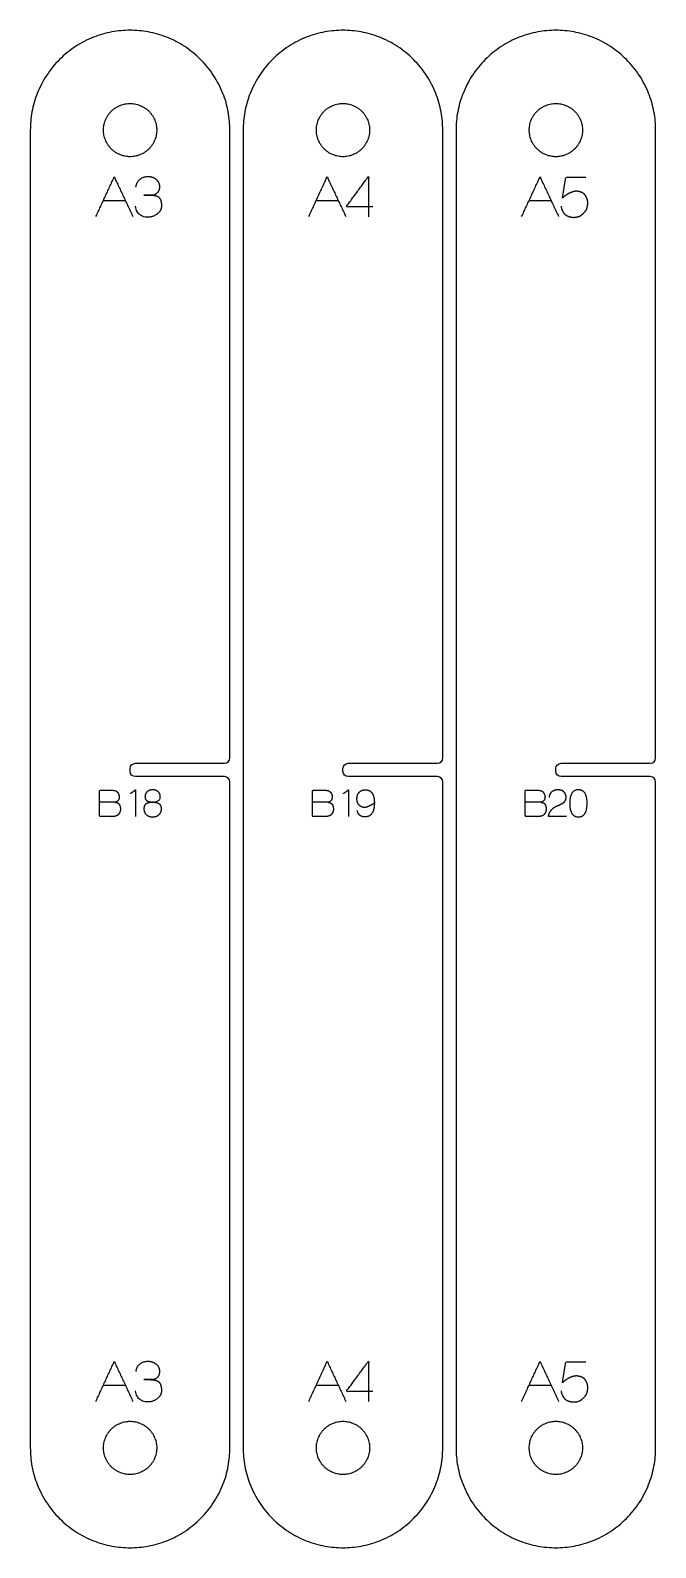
# Model space of a CAD drawing. Header units: millimetres. Extents: x 2245 to 2292, y 1484 to 1598.
import ezdxf

# ---------------------------------------------------------------- set-up
doc = ezdxf.new("R2010")
doc.units = ezdxf.units.MM
doc.layers.add('2D$cut', color=1, linetype='Continuous', true_color=0xff0000)
doc.layers.add('2D$engrave', color=18, linetype='Continuous', true_color=0x000000)

msp = doc.modelspace()

# ---------------------------------------------------------------- linework, layer by layer
at = {"layer": '2D$cut'}
for points in [[(2252.21, 1542.8), (2252.21, 1543)], [(2252.61, 1543.4), (2259.31, 1543.4)], [(2268.21, 1542.8), (2268.21, 1543)], [(2268.61, 1543.4), (2275.31, 1543.4)], [(2284.21, 1542.8), (2284.21, 1543)], [(2284.61, 1543.4), (2291.31, 1543.4)], [(2259.31, 1542.4), (2252.61, 1542.4)], [(2275.31, 1542.4), (2268.61, 1542.4)], [(2291.31, 1542.4), (2284.61, 1542.4)]]:
    msp.add_lwpolyline(points, dxfattribs=at)
at = {"layer": '2D$cut', "extrusion": (0, 0, -1)}
for centre, start, end in [((-2252.61, 1543), 0, 90), ((-2268.61, 1543), 0, 90), ((-2284.61, 1543), 0, 90), ((-2252.61, 1542.8), 270, 0), ((-2268.61, 1542.8), 270, 0), ((-2284.61, 1542.8), 270, 0)]:
    msp.add_arc(centre, 0.4, start, end, dxfattribs=at)
at = {"layer": '2D$cut'}
for centre, start, end in [((2259.31, 1543.8), 270, 0), ((2275.31, 1543.8), 270, 0), ((2291.31, 1543.8), 270, 0), ((2259.31, 1542), 0, 90), ((2275.31, 1542), 0, 90), ((2291.31, 1542), 0, 90)]:
    msp.add_arc(centre, 0.4, start, end, dxfattribs=at)
for points, weights, knots in [([(2259.71, 1590.99), (2259.71, 1598.49), (2252.21, 1598.49), (2244.71, 1598.49), (2244.71, 1590.99)], [1, 0.707106781187, 1, 0.707106781187, 1], [7.9758435, 7.9758435, 7.9758435, 8.0936532, 8.0936532, 8.211463, 8.211463, 8.211463]), ([(2275.71, 1590.99), (2275.71, 1598.49), (2268.21, 1598.49), (2260.71, 1598.49), (2260.71, 1590.99)], [1, 0.707106781187, 1, 0.707106781187, 1], [7.9758435, 7.9758435, 7.9758435, 8.0936532, 8.0936532, 8.211463, 8.211463, 8.211463]), ([(2291.71, 1590.99), (2291.71, 1598.49), (2284.21, 1598.49), (2276.71, 1598.49), (2276.71, 1590.99)], [1, 0.707106781187, 1, 0.707106781187, 1], [7.9758435, 7.9758435, 7.9758435, 8.0936532, 8.0936532, 8.211463, 8.211463, 8.211463]), ([(2254.21, 1590.99), (2254.21, 1592.99), (2252.21, 1592.99), (2250.21, 1592.99), (2250.21, 1590.99), (2250.21, 1588.99), (2252.21, 1588.99), (2254.21, 1588.99), (2254.21, 1590.99)], [1, 0.707106781187, 1, 0.707106781187, 1, 0.707106781187, 1, 0.707106781187, 1], [0, 0, 0, 3.141593, 3.141593, 6.283185, 6.283185, 9.424778, 9.424778, 12.566371, 12.566371, 12.566371]), ([(2270.21, 1590.99), (2270.21, 1592.99), (2268.21, 1592.99), (2266.21, 1592.99), (2266.21, 1590.99), (2266.21, 1588.99), (2268.21, 1588.99), (2270.21, 1588.99), (2270.21, 1590.99)], [1, 0.707106781187, 1, 0.707106781187, 1, 0.707106781187, 1, 0.707106781187, 1], [0, 0, 0, 3.141593, 3.141593, 6.283185, 6.283185, 9.424778, 9.424778, 12.566371, 12.566371, 12.566371]), ([(2286.21, 1590.99), (2286.21, 1592.99), (2284.21, 1592.99), (2282.21, 1592.99), (2282.21, 1590.99), (2282.21, 1588.99), (2284.21, 1588.99), (2286.21, 1588.99), (2286.21, 1590.99)], [1, 0.707106781187, 1, 0.707106781187, 1, 0.707106781187, 1, 0.707106781187, 1], [0, 0, 0, 3.141593, 3.141593, 6.283185, 6.283185, 9.424778, 9.424778, 12.566371, 12.566371, 12.566371]), ([(2254.21, 1491.95), (2254.21, 1493.95), (2252.21, 1493.95), (2250.21, 1493.95), (2250.21, 1491.95), (2250.21, 1489.95), (2252.21, 1489.95), (2254.21, 1489.95), (2254.21, 1491.95)], [1, 0.707106781187, 1, 0.707106781187, 1, 0.707106781187, 1, 0.707106781187, 1], [0, 0, 0, 3.141593, 3.141593, 6.283185, 6.283185, 9.424778, 9.424778, 12.566371, 12.566371, 12.566371]), ([(2270.21, 1491.95), (2270.21, 1493.95), (2268.21, 1493.95), (2266.21, 1493.95), (2266.21, 1491.95), (2266.21, 1489.95), (2268.21, 1489.95), (2270.21, 1489.95), (2270.21, 1491.95)], [1, 0.707106781187, 1, 0.707106781187, 1, 0.707106781187, 1, 0.707106781187, 1], [0, 0, 0, 3.141593, 3.141593, 6.283185, 6.283185, 9.424778, 9.424778, 12.566371, 12.566371, 12.566371]), ([(2286.21, 1491.95), (2286.21, 1493.95), (2284.21, 1493.95), (2282.21, 1493.95), (2282.21, 1491.95), (2282.21, 1489.95), (2284.21, 1489.95), (2286.21, 1489.95), (2286.21, 1491.95)], [1, 0.707106781187, 1, 0.707106781187, 1, 0.707106781187, 1, 0.707106781187, 1], [0, 0, 0, 3.141593, 3.141593, 6.283185, 6.283185, 9.424778, 9.424778, 12.566371, 12.566371, 12.566371]), ([(2244.71, 1491.95), (2244.71, 1484.45), (2252.21, 1484.45), (2259.71, 1484.45), (2259.71, 1491.95)], [1, 0.707106781187, 1, 0.707106781187, 1], [9.2017849, 9.2017849, 9.2017849, 9.3195946, 9.3195946, 9.4374044, 9.4374044, 9.4374044]), ([(2260.71, 1491.95), (2260.71, 1484.45), (2268.21, 1484.45), (2275.71, 1484.45), (2275.71, 1491.95)], [1, 0.707106781187, 1, 0.707106781187, 1], [9.2017849, 9.2017849, 9.2017849, 9.3195946, 9.3195946, 9.4374044, 9.4374044, 9.4374044]), ([(2276.71, 1491.95), (2276.71, 1484.45), (2284.21, 1484.45), (2291.71, 1484.45), (2291.71, 1491.95)], [1, 0.707106781187, 1, 0.707106781187, 1], [9.2017849, 9.2017849, 9.2017849, 9.3195946, 9.3195946, 9.4374044, 9.4374044, 9.4374044])]:
    msp.add_rational_spline(points, weights, degree=2, knots=knots, dxfattribs=at)
for points in [[(2244.71, 1590.99), (2244.71, 1541.47), (2244.71, 1491.95)], [(2259.71, 1543.8), (2259.71, 1567.39), (2259.71, 1590.99)], [(2260.71, 1590.99), (2260.71, 1541.47), (2260.71, 1491.95)], [(2275.71, 1543.8), (2275.71, 1567.39), (2275.71, 1590.99)], [(2276.71, 1590.99), (2276.71, 1541.47), (2276.71, 1491.95)], [(2291.71, 1543.8), (2291.71, 1567.39), (2291.71, 1590.99)], [(2259.71, 1491.95), (2259.71, 1516.98), (2259.71, 1542)], [(2275.71, 1491.95), (2275.71, 1516.98), (2275.71, 1542)], [(2291.71, 1491.95), (2291.71, 1516.98), (2291.71, 1542)]]:
    msp.add_open_spline(points, degree=2, dxfattribs=at)
at = {"layer": '2D$engrave'}
for points, knots in [([(2249.64, 1584.49), (2250.33, 1585.98), (2251.02, 1587.47), (2251.72, 1585.98), (2252.42, 1584.49)], [0, 0, 0, 1, 1, 2, 2, 2]), ([(2252.65, 1586.73), (2252.69, 1586.93), (2252.74, 1587.03), (2252.98, 1587.5), (2253.58, 1587.5), (2253.92, 1587.5), (2254.16, 1587.29), (2254.42, 1587.07), (2254.42, 1586.73), (2254.42, 1586.29), (2254.01, 1586.11)], [-13, -13, -13, -12, -12, -11, -11, -10, -10, -9, -9, -8, -8, -8]), ([(2265.64, 1584.49), (2266.33, 1585.98), (2267.02, 1587.47), (2267.72, 1585.98), (2268.42, 1584.49)], [0, 0, 0, 1, 1, 2, 2, 2]), ([(2270.46, 1585.22), (2269.45, 1585.22), (2268.45, 1585.22), (2269.29, 1586.37), (2270.14, 1587.52), (2270.14, 1586), (2270.14, 1584.48)], [0, 0, 0, 1, 1, 2, 2, 3, 3, 3]), ([(2281.64, 1584.49), (2282.33, 1585.98), (2283.02, 1587.47), (2283.72, 1585.98), (2284.42, 1584.49)], [0, 0, 0, 1, 1, 2, 2, 2]), ([(2284.7, 1585.87), (2284.83, 1586.66), (2284.96, 1587.45), (2285.71, 1587.45), (2286.46, 1587.45)], [-2, -2, -2, -1, -1, 0, 0, 0]), ([(2284.61, 1585.2), (2284.62, 1585.13), (2284.67, 1585), (2284.72, 1584.87), (2284.82, 1584.74), (2284.93, 1584.6), (2285.1, 1584.53), (2285.26, 1584.47), (2285.4, 1584.44), (2285.54, 1584.42), (2285.72, 1584.45), (2285.9, 1584.47), (2286.03, 1584.54), (2286.16, 1584.61), (2286.29, 1584.74), (2286.42, 1584.87), (2286.49, 1584.98), (2286.55, 1585.08), (2286.58, 1585.24), (2286.61, 1585.39), (2286.61, 1585.53), (2286.61, 1585.66), (2286.56, 1585.82), (2286.51, 1585.97), (2286.42, 1586.09), (2286.33, 1586.21), (2286.22, 1586.27), (2286.1, 1586.33), (2285.94, 1586.37), (2285.79, 1586.4), (2285.68, 1586.39), (2285.57, 1586.37), (2285.47, 1586.34), (2285.38, 1586.31), (2285.29, 1586.27), (2285.2, 1586.23), (2285.11, 1586.18), (2285.02, 1586.12), (2284.92, 1586.06), (2284.83, 1585.99), (2284.77, 1585.94), (2284.7, 1585.88), (2284.7, 1585.87)], [-23, -23, -23, -22, -22, -21, -21, -20, -20, -19, -19, -18, -18, -17, -17, -16, -16, -15, -15, -14, -14, -13, -13, -12, -12, -11, -11, -10, -10, -9, -9, -8, -8, -7, -7, -6, -6, -5, -5, -4, -4, -3, -3, -2, -2, -2]), ([(2253.23, 1586.11), (2253.33, 1586.11), (2253.45, 1586.11), (2253.59, 1586.11), (2253.65, 1586.11), (2254.14, 1586.11), (2254.32, 1585.98), (2254.57, 1585.8), (2254.57, 1585.28), (2254.57, 1584.93), (2254.24, 1584.68), (2253.93, 1584.44), (2253.57, 1584.44), (2252.73, 1584.44), (2252.61, 1585.27)], [-7, -7, -7, -6, -6, -5, -5, -4, -4, -3, -3, -2, -2, -1, -1, 0, 0, 0]), ([(2250.31, 1539.4), (2250.11, 1539.4), (2249.91, 1539.4), (2249.91, 1540.39), (2249.91, 1541.38), (2250.34, 1541.38), (2250.76, 1541.38)], [-9, -9, -9, -8, -8, -7, -7, -6, -6, -6]), ([(2250.76, 1541.38), (2251.05, 1541.37), (2251.12, 1541.34), (2251.2, 1541.3), (2251.24, 1541.25), (2251.29, 1541.2), (2251.33, 1541.12), (2251.37, 1541.03), (2251.39, 1540.94), (2251.41, 1540.85), (2251.36, 1540.7), (2251.31, 1540.54), (2251.1, 1540.47)], [-6, -6, -6, -5, -5, -4, -4, -3, -3, -2, -2, -1, -1, 0, 0, 0]), ([(2252.24, 1541.14), (2252.43, 1541.27), (2252.62, 1541.4), (2252.62, 1540.4), (2252.62, 1539.4)], [0, 0, 0, 1, 1, 2, 2, 2]), ([(2253.89, 1540.48), (2253.63, 1540.5), (2253.51, 1540.57), (2253.33, 1540.67), (2253.33, 1540.89), (2253.33, 1541.12), (2253.5, 1541.27), (2253.67, 1541.41), (2253.9, 1541.41), (2254.15, 1541.41), (2254.31, 1541.27), (2254.48, 1541.13), (2254.48, 1540.89), (2254.48, 1540.5), (2253.89, 1540.48), (2254.24, 1540.43), (2254.36, 1540.37), (2254.57, 1540.26), (2254.57, 1539.97), (2254.57, 1539.7), (2254.37, 1539.53), (2254.19, 1539.37), (2253.91, 1539.37), (2253.62, 1539.37), (2253.44, 1539.53), (2253.25, 1539.7), (2253.25, 1539.98), (2253.25, 1540.27), (2253.44, 1540.37), (2253.54, 1540.43), (2253.89, 1540.48)], [0, 0, 0, 1, 1, 2, 2, 3, 3, 4, 4, 5, 5, 6, 6, 7, 7, 8, 8, 9, 9, 10, 10, 11, 11, 12, 12, 13, 13, 14, 14, 15, 15, 15]), ([(2266.31, 1539.4), (2266.12, 1539.4), (2265.92, 1539.4), (2265.92, 1540.39), (2265.92, 1541.38), (2266.34, 1541.38), (2266.77, 1541.38)], [-9, -9, -9, -8, -8, -7, -7, -6, -6, -6]), ([(2266.77, 1541.38), (2267.06, 1541.37), (2267.13, 1541.34), (2267.2, 1541.3), (2267.25, 1541.25), (2267.3, 1541.2), (2267.34, 1541.12), (2267.38, 1541.03), (2267.4, 1540.94), (2267.41, 1540.85), (2267.37, 1540.7), (2267.32, 1540.54), (2267.11, 1540.47)], [-6, -6, -6, -5, -5, -4, -4, -3, -3, -2, -2, -1, -1, 0, 0, 0]), ([(2268.25, 1541.14), (2268.44, 1541.27), (2268.63, 1541.4), (2268.63, 1540.4), (2268.63, 1539.4)], [0, 0, 0, 1, 1, 2, 2, 2]), ([(2270.57, 1540.44), (2270.51, 1540.35), (2270.24, 1540.21), (2269.97, 1540.08), (2269.85, 1540.08), (2269.58, 1540.08), (2269.41, 1540.28), (2269.26, 1540.46), (2269.26, 1540.74), (2269.26, 1541.02), (2269.42, 1541.21), (2269.6, 1541.41), (2269.89, 1541.41), (2270.26, 1541.41), (2270.44, 1541.1), (2270.57, 1540.85), (2270.57, 1540.44), (2270.57, 1539.99), (2270.44, 1539.73), (2270.26, 1539.37), (2269.86, 1539.37), (2269.62, 1539.37), (2269.47, 1539.5), (2269.32, 1539.63), (2269.29, 1539.86)], [0, 0, 0, 1, 1, 2, 2, 3, 3, 4, 4, 5, 5, 6, 6, 7, 7, 8, 8, 9, 9, 10, 10, 11, 11, 12, 12, 12]), ([(2282.31, 1539.4), (2282.11, 1539.4), (2281.91, 1539.4), (2281.91, 1540.39), (2281.91, 1541.38), (2282.34, 1541.38), (2282.76, 1541.38)], [-9, -9, -9, -8, -8, -7, -7, -6, -6, -6]), ([(2282.76, 1541.38), (2283.05, 1541.37), (2283.12, 1541.34), (2283.2, 1541.3), (2283.24, 1541.25), (2283.29, 1541.2), (2283.33, 1541.12), (2283.37, 1541.03), (2283.39, 1540.94), (2283.41, 1540.85), (2283.36, 1540.7), (2283.31, 1540.54), (2283.1, 1540.47)], [-6, -6, -6, -5, -5, -4, -4, -3, -3, -2, -2, -1, -1, 0, 0, 0]), ([(2283.66, 1539.4), (2283.66, 1539.41), (2283.66, 1539.44), (2283.66, 1539.46), (2283.69, 1539.56), (2283.71, 1539.65), (2283.77, 1539.74), (2283.82, 1539.83), (2283.91, 1539.93), (2284, 1540.03), (2284.09, 1540.09), (2284.18, 1540.15), (2284.25, 1540.18), (2284.32, 1540.21), (2284.43, 1540.26), (2284.54, 1540.3), (2284.65, 1540.36), (2284.75, 1540.41), (2284.83, 1540.49), (2284.92, 1540.58), (2284.95, 1540.66), (2284.98, 1540.75), (2284.98, 1540.87), (2284.98, 1540.98), (2284.94, 1541.08), (2284.9, 1541.18), (2284.81, 1541.25), (2284.73, 1541.33), (2284.64, 1541.36), (2284.54, 1541.39), (2284.44, 1541.4), (2284.34, 1541.41), (2284.25, 1541.4), (2284.16, 1541.39), (2284.06, 1541.34), (2283.95, 1541.3), (2283.89, 1541.24), (2283.82, 1541.18), (2283.77, 1541.09), (2283.73, 1541), (2283.7, 1540.83)], [-20, -20, -20, -19, -19, -18, -18, -17, -17, -16, -16, -15, -15, -14, -14, -13, -13, -12, -12, -11, -11, -10, -10, -9, -9, -8, -8, -7, -7, -6, -6, -5, -5, -4, -4, -3, -3, -2, -2, -1, -1, 0, 0, 0]), ([(2285.25, 1540.39), (2285.25, 1541.41), (2285.9, 1541.41), (2286.56, 1541.41), (2286.56, 1540.39), (2286.56, 1539.72), (2286.27, 1539.49), (2286.12, 1539.37), (2285.9, 1539.37), (2285.25, 1539.37), (2285.25, 1540.39)], [0, 0, 0, 1, 1, 2, 2, 3, 3, 4, 4, 5, 5, 5]), ([(2251.1, 1540.47), (2250.51, 1540.47), (2249.92, 1540.47), (2249.94, 1540.47), (2249.96, 1540.47)], [0, 0, 0, 1, 1, 2, 2, 2]), ([(2251.1, 1540.47), (2251.29, 1540.44), (2251.36, 1540.36), (2251.43, 1540.28), (2251.45, 1540.19), (2251.48, 1540.1), (2251.49, 1539.99), (2251.5, 1539.89), (2251.45, 1539.77), (2251.41, 1539.66), (2251.35, 1539.58), (2251.29, 1539.49), (2251.18, 1539.45), (2251.07, 1539.41), (2250.97, 1539.4), (2250.87, 1539.4), (2250.81, 1539.39), (2250.75, 1539.39), (2250.31, 1539.4)], [-18, -18, -18, -17, -17, -16, -16, -15, -15, -14, -14, -13, -13, -12, -12, -11, -11, -10, -10, -9, -9, -9]), ([(2267.11, 1540.47), (2266.52, 1540.47), (2265.93, 1540.47), (2265.95, 1540.47), (2265.97, 1540.47)], [0, 0, 0, 1, 1, 2, 2, 2]), ([(2267.11, 1540.47), (2267.29, 1540.44), (2267.36, 1540.36), (2267.43, 1540.28), (2267.46, 1540.19), (2267.48, 1540.1), (2267.49, 1539.99), (2267.5, 1539.89), (2267.46, 1539.77), (2267.42, 1539.66), (2267.36, 1539.58), (2267.29, 1539.49), (2267.18, 1539.45), (2267.07, 1539.41), (2266.97, 1539.4), (2266.88, 1539.4), (2266.82, 1539.39), (2266.76, 1539.39), (2266.31, 1539.4)], [-18, -18, -18, -17, -17, -16, -16, -15, -15, -14, -14, -13, -13, -12, -12, -11, -11, -10, -10, -9, -9, -9]), ([(2283.1, 1540.47), (2282.51, 1540.47), (2281.92, 1540.47), (2281.94, 1540.47), (2281.96, 1540.47)], [0, 0, 0, 1, 1, 2, 2, 2]), ([(2283.1, 1540.47), (2283.29, 1540.44), (2283.36, 1540.36), (2283.43, 1540.28), (2283.45, 1540.19), (2283.48, 1540.1), (2283.49, 1539.99), (2283.5, 1539.89), (2283.45, 1539.77), (2283.41, 1539.66), (2283.35, 1539.58), (2283.29, 1539.49), (2283.18, 1539.45), (2283.07, 1539.41), (2282.97, 1539.4), (2282.87, 1539.4), (2282.81, 1539.39), (2282.75, 1539.39), (2282.31, 1539.4)], [-18, -18, -18, -17, -17, -16, -16, -15, -15, -14, -14, -13, -13, -12, -12, -11, -11, -10, -10, -9, -9, -9]), ([(2249.64, 1495.45), (2250.33, 1496.95), (2251.02, 1498.44), (2251.72, 1496.95), (2252.42, 1495.45)], [0, 0, 0, 1, 1, 2, 2, 2]), ([(2252.65, 1497.69), (2252.69, 1497.89), (2252.74, 1498), (2252.98, 1498.46), (2253.58, 1498.46), (2253.92, 1498.46), (2254.16, 1498.25), (2254.42, 1498.03), (2254.42, 1497.7), (2254.42, 1497.26), (2254.01, 1497.08)], [-13, -13, -13, -12, -12, -11, -11, -10, -10, -9, -9, -8, -8, -8]), ([(2265.64, 1495.45), (2266.33, 1496.95), (2267.02, 1498.44), (2267.72, 1496.95), (2268.42, 1495.45)], [0, 0, 0, 1, 1, 2, 2, 2]), ([(2270.46, 1496.18), (2269.45, 1496.18), (2268.45, 1496.18), (2269.29, 1497.33), (2270.14, 1498.48), (2270.14, 1496.96), (2270.14, 1495.44)], [0, 0, 0, 1, 1, 2, 2, 3, 3, 3]), ([(2281.64, 1495.45), (2282.33, 1496.95), (2283.02, 1498.44), (2283.72, 1496.95), (2284.42, 1495.45)], [0, 0, 0, 1, 1, 2, 2, 2]), ([(2284.7, 1496.84), (2284.83, 1497.63), (2284.96, 1498.42), (2285.71, 1498.42), (2286.46, 1498.42)], [-2, -2, -2, -1, -1, 0, 0, 0]), ([(2284.61, 1496.17), (2284.62, 1496.1), (2284.67, 1495.97), (2284.72, 1495.84), (2284.82, 1495.7), (2284.93, 1495.57), (2285.1, 1495.5), (2285.26, 1495.43), (2285.4, 1495.41), (2285.54, 1495.39), (2285.72, 1495.41), (2285.9, 1495.44), (2286.03, 1495.51), (2286.16, 1495.58), (2286.29, 1495.71), (2286.42, 1495.84), (2286.49, 1495.94), (2286.55, 1496.05), (2286.58, 1496.2), (2286.61, 1496.36), (2286.61, 1496.49), (2286.61, 1496.63), (2286.56, 1496.79), (2286.51, 1496.94), (2286.42, 1497.06), (2286.33, 1497.18), (2286.22, 1497.24), (2286.1, 1497.3), (2285.94, 1497.33), (2285.79, 1497.37), (2285.68, 1497.35), (2285.57, 1497.34), (2285.47, 1497.31), (2285.38, 1497.28), (2285.29, 1497.24), (2285.2, 1497.2), (2285.11, 1497.15), (2285.02, 1497.09), (2284.92, 1497.03), (2284.83, 1496.96), (2284.77, 1496.91), (2284.7, 1496.85), (2284.7, 1496.84)], [-23, -23, -23, -22, -22, -21, -21, -20, -20, -19, -19, -18, -18, -17, -17, -16, -16, -15, -15, -14, -14, -13, -13, -12, -12, -11, -11, -10, -10, -9, -9, -8, -8, -7, -7, -6, -6, -5, -5, -4, -4, -3, -3, -2, -2, -2]), ([(2253.23, 1497.08), (2253.33, 1497.08), (2253.45, 1497.08), (2253.59, 1497.08), (2253.65, 1497.08), (2254.14, 1497.08), (2254.32, 1496.95), (2254.57, 1496.77), (2254.57, 1496.24), (2254.57, 1495.9), (2254.24, 1495.64), (2253.93, 1495.4), (2253.57, 1495.4), (2252.73, 1495.4), (2252.61, 1496.24)], [-7, -7, -7, -6, -6, -5, -5, -4, -4, -3, -3, -2, -2, -1, -1, 0, 0, 0])]:
    msp.add_open_spline(points, degree=2, knots=knots, dxfattribs=at)
for points in [[(2251.85, 1585.68), (2251.02, 1585.68), (2250.2, 1585.68)], [(2254.01, 1586.11), (2253.62, 1586.11), (2253.23, 1586.11)], [(2267.85, 1585.68), (2267.02, 1585.68), (2266.2, 1585.68)], [(2283.85, 1585.68), (2283.02, 1585.68), (2282.2, 1585.68)], [(2284.6, 1585.27), (2284.61, 1585.23), (2284.61, 1585.2)], [(2285, 1539.4), (2284.33, 1539.4), (2283.66, 1539.4)], [(2251.85, 1496.65), (2251.02, 1496.65), (2250.2, 1496.65)], [(2254.01, 1497.08), (2253.62, 1497.08), (2253.23, 1497.08)], [(2267.85, 1496.65), (2267.02, 1496.65), (2266.2, 1496.65)], [(2283.85, 1496.65), (2283.02, 1496.65), (2282.2, 1496.65)], [(2284.6, 1496.24), (2284.61, 1496.2), (2284.61, 1496.17)]]:
    msp.add_open_spline(points, degree=2, dxfattribs=at)

doc.saveas('drawing.dxf')
